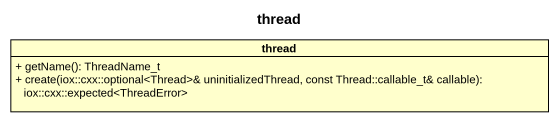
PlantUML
@startuml
title thread
hide circle
hide empty members
skinparam classAttributeIconSize 0
class thread {
  {field} + getName(): ThreadName_t
  {field} + create(iox::cxx::optional<Thread>& uninitializedThread, const Thread::callable_t& callable): iox::cxx::expected<ThreadError>
}
@enduml
